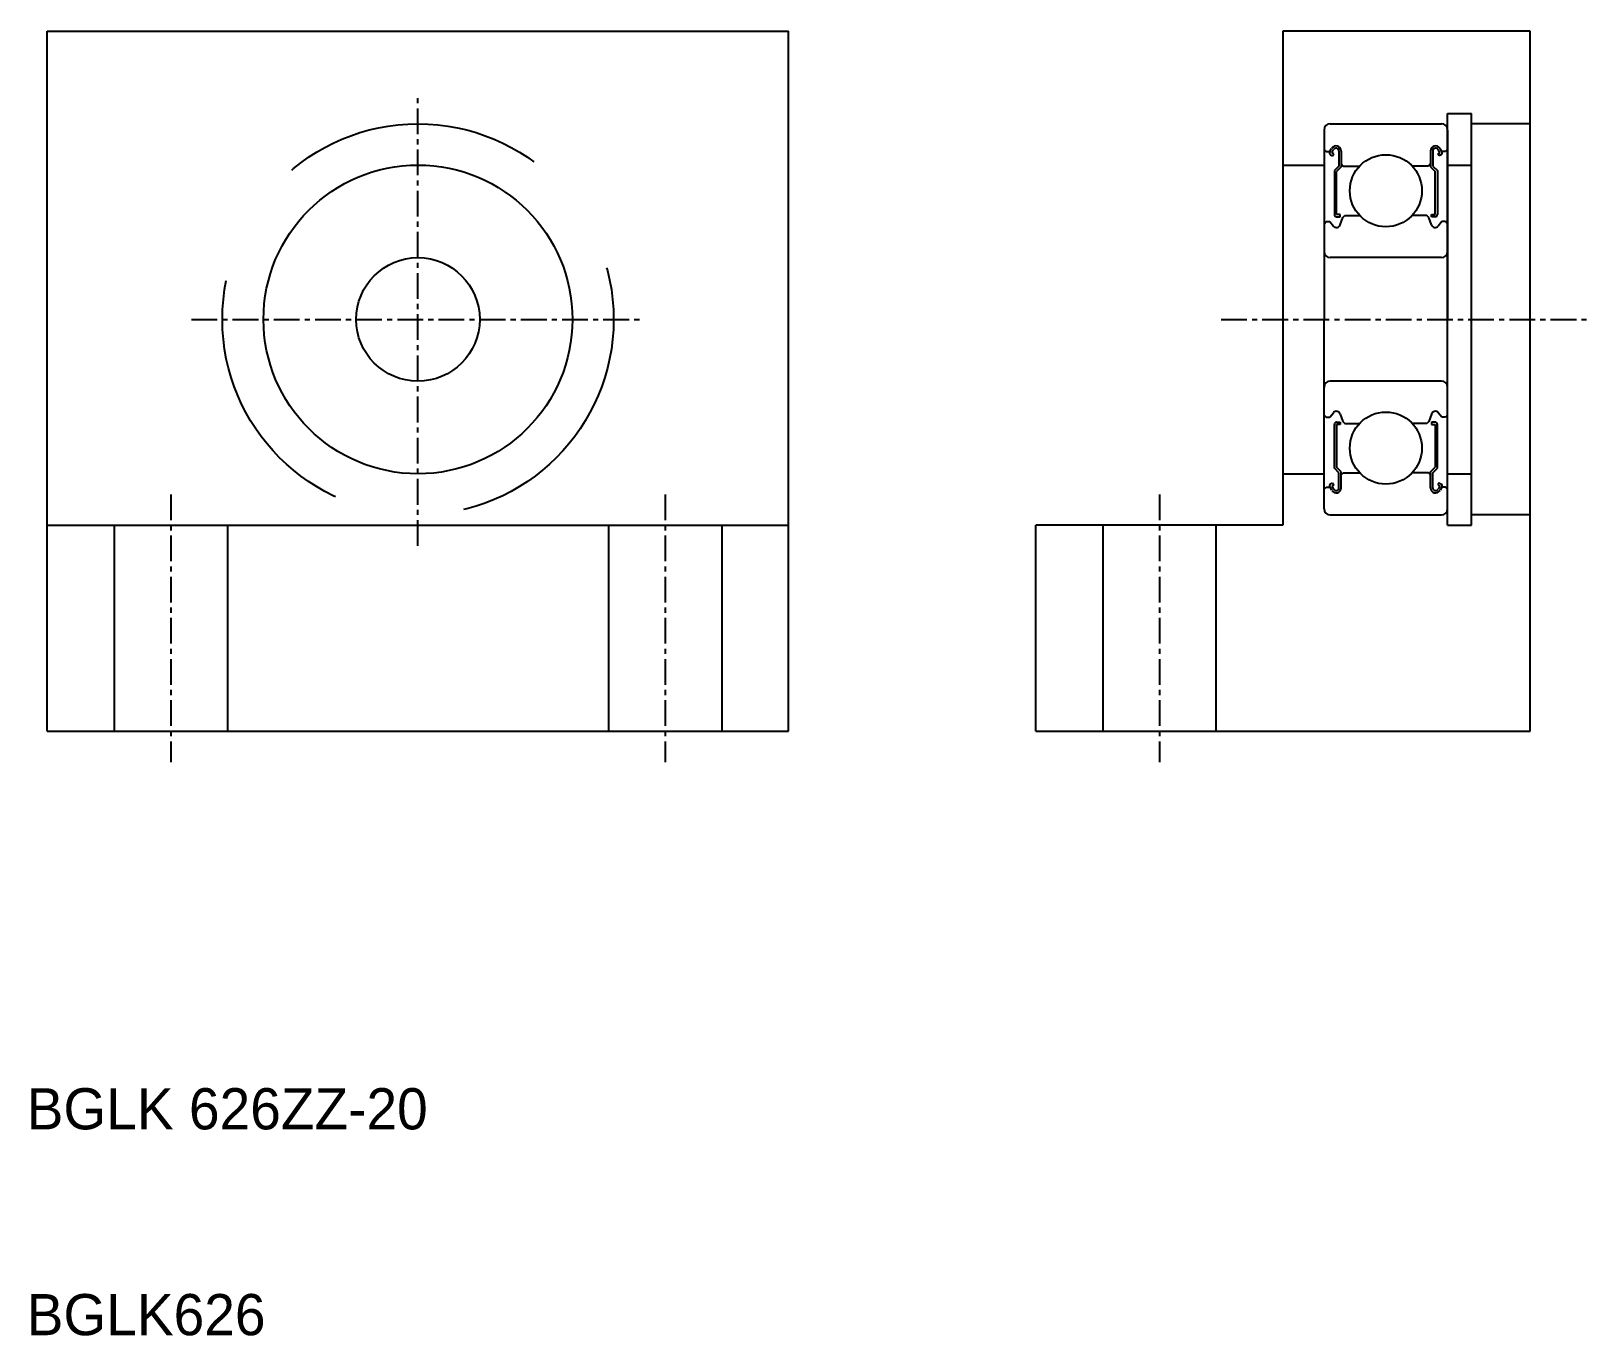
# Model space of a CAD drawing. Extents: x 91.7 to 167.5, y 75.5 to 138.9.
import ezdxf

# ---------------------------------------------------------------- set-up
doc = ezdxf.new("R2010")
doc.units = 0
doc.linetypes.add('CENTER', pattern=[2, 1.25, -0.25, 0.25, -0.25])
doc.linetypes.add('DASHED', pattern=[19.05, 12.7, -6.35])
doc.layers.get('0').update_dxf_attribs({"linetype": 'CONTINUOUS'})
doc.layers.add('CENTER', color=1, linetype='CENTER')

msp = doc.modelspace()

# ---------------------------------------------------------------- linework, layer by layer
for p, q in [((92.506, 104.892), (92.506, 138.892)), ((92.506, 138.892), (128.506, 138.892)), ((128.506, 104.892), (128.506, 138.892)), ((152.506, 138.892), (152.506, 114.892)), ((164.506, 138.892), (152.506, 138.892)), ((164.506, 104.892), (164.506, 138.892)), ((160.506, 114.892), (160.506, 134.892)), ((160.506, 134.892), (161.666, 134.892)), ((161.666, 114.892), (161.666, 134.892)), ((154.806, 134.392), (160.206, 134.392)), ((164.506, 134.392), (161.666, 134.392)), ((154.506, 134.092), (154.506, 124.892)), ((160.506, 134.092), (160.506, 124.892)), ((154.506, 133.142), (154.606, 133.042)), ((154.606, 133.042), (154.783, 133.042)), ((154.783, 133.042), (154.874, 133.195)), ((154.824, 132.89), (154.92, 132.835)), ((154.88, 132.986), (154.97, 133.14)), ((154.976, 132.931), (154.88, 132.986)), ((154.92, 132.835), (154.976, 132.931)), ((155.228, 133.071), (155.228, 132.342)), ((155.339, 133.071), (155.339, 132.296)), ((159.672, 133.071), (159.672, 132.296)), ((159.783, 133.071), (159.783, 132.342)), ((160.035, 132.931), (160.132, 132.986)), ((160.091, 132.835), (160.035, 132.931)), ((160.132, 132.986), (160.041, 133.14)), ((160.187, 132.89), (160.091, 132.835)), ((160.228, 133.042), (160.137, 133.195)), ((160.406, 133.042), (160.228, 133.042)), ((160.506, 133.142), (160.406, 133.042)), ((155.228, 132.342), (155.006, 132.12)), ((155.006, 132.12), (155.006, 129.993)), ((155.339, 132.296), (155.117, 132.074)), ((155.117, 129.993), (155.117, 132.074)), ((155.339, 132.442), (155.439, 132.342)), ((155.439, 132.342), (156.232, 132.342)), ((159.572, 132.342), (158.779, 132.342)), ((159.672, 132.442), (159.572, 132.342)), ((159.672, 132.296), (159.895, 132.074)), ((159.783, 132.342), (160.006, 132.12)), ((159.895, 129.993), (159.895, 132.074)), ((160.006, 132.12), (160.006, 129.993)), ((160.506, 132.392), (161.666, 132.392)), ((160.506, 131.792), (160.506, 131.792)), ((154.506, 129.542), (154.606, 129.642)), ((154.606, 129.642), (154.783, 129.642)), ((154.783, 129.642), (154.962, 129.423)), ((155.283, 129.993), (155.117, 129.993)), ((155.117, 129.882), (155.283, 129.882)), ((155.283, 129.882), (155.283, 129.993)), ((155.283, 129.489), (155.414, 129.848)), ((155.414, 129.848), (155.514, 129.942)), ((155.514, 129.942), (156.232, 129.942)), ((159.497, 129.942), (158.779, 129.942)), ((159.597, 129.848), (159.497, 129.942)), ((159.728, 129.489), (159.597, 129.848)), ((159.728, 129.882), (159.728, 129.993)), ((159.728, 129.993), (159.895, 129.993)), ((159.895, 129.882), (159.728, 129.882)), ((160.228, 129.642), (160.049, 129.423)), ((160.406, 129.642), (160.228, 129.642)), ((160.506, 129.542), (160.406, 129.642)), ((160.506, 129.492), (160.506, 129.492)), ((160.206, 127.892), (154.806, 127.892)), ((154.506, 115.692), (154.506, 124.892)), ((160.506, 115.692), (160.506, 124.892)), ((160.206, 121.892), (154.806, 121.892)), ((154.506, 120.242), (154.606, 120.142)), ((154.606, 120.142), (154.783, 120.142)), ((154.783, 120.142), (154.962, 120.361)), ((155.006, 117.664), (155.006, 119.791)), ((155.117, 119.902), (155.283, 119.902)), ((155.117, 119.791), (155.117, 117.71)), ((155.283, 119.791), (155.117, 119.791)), ((155.283, 120.295), (155.414, 119.936)), ((155.283, 119.902), (155.283, 119.791)), ((155.414, 119.936), (155.514, 119.842)), ((155.514, 119.842), (156.232, 119.842)), ((159.497, 119.842), (158.779, 119.842)), ((159.597, 119.936), (159.497, 119.842)), ((159.728, 120.295), (159.597, 119.936)), ((159.728, 119.902), (159.728, 119.791)), ((159.895, 119.902), (159.728, 119.902)), ((159.728, 119.791), (159.895, 119.791)), ((159.895, 119.791), (159.895, 117.71)), ((160.006, 117.664), (160.006, 119.791)), ((160.228, 120.142), (160.049, 120.361)), ((160.406, 120.142), (160.228, 120.142)), ((160.506, 120.242), (160.406, 120.142)), ((155.228, 117.442), (155.006, 117.664)), ((155.339, 117.488), (155.117, 117.71)), ((155.339, 116.713), (155.339, 117.488)), ((159.672, 117.488), (159.895, 117.71)), ((159.672, 116.713), (159.672, 117.488)), ((159.783, 117.442), (160.006, 117.664)), ((154.506, 116.642), (154.606, 116.742)), ((154.606, 116.742), (154.783, 116.742)), ((154.783, 116.742), (154.874, 116.589)), ((154.824, 116.894), (154.92, 116.949)), ((154.976, 116.853), (154.88, 116.798)), ((154.88, 116.798), (154.97, 116.644)), ((154.92, 116.949), (154.976, 116.853)), ((155.228, 116.713), (155.228, 117.442)), ((155.339, 117.342), (155.439, 117.442)), ((155.439, 117.442), (156.232, 117.442)), ((159.572, 117.442), (158.779, 117.442)), ((159.672, 117.342), (159.572, 117.442)), ((159.783, 116.713), (159.783, 117.442)), ((160.091, 116.949), (160.035, 116.853)), ((160.035, 116.853), (160.132, 116.798)), ((160.132, 116.798), (160.041, 116.644)), ((160.187, 116.894), (160.091, 116.949)), ((160.228, 116.742), (160.137, 116.589)), ((160.406, 116.742), (160.228, 116.742)), ((160.506, 116.642), (160.406, 116.742)), ((160.506, 117.392), (161.666, 117.392)), ((154.806, 115.392), (160.206, 115.392)), ((164.506, 115.392), (161.666, 115.392)), ((92.506, 114.892), (128.506, 114.892)), ((140.506, 104.892), (140.506, 114.892)), ((152.506, 114.892), (140.506, 114.892)), ((160.506, 114.892), (161.666, 114.892)), ((92.506, 104.892), (128.506, 104.892)), ((140.506, 104.892), (164.506, 104.892))]:
    msp.add_line(p, q)
at = {"color": 7, "linetype": 'CONTINUOUS'}
for p, q in [((152.506, 132.392), (154.506, 132.392)), ((152.506, 117.392), (154.506, 117.392))]:
    msp.add_line(p, q, dxfattribs=at)
at = {"color": 3, "linetype": 'DASHED'}
for p, q in [((95.756, 114.892), (95.756, 104.892)), ((101.256, 114.892), (101.256, 104.892)), ((119.756, 114.892), (119.756, 104.892)), ((125.256, 114.892), (125.256, 104.892)), ((143.756, 114.892), (143.756, 104.892)), ((149.256, 114.892), (149.256, 104.892))]:
    msp.add_line(p, q, dxfattribs=at)
msp.add_circle((110.506, 124.892), 9.5, dxfattribs=at)
for centre, radius in [((157.506, 131.142), 1.75), ((110.506, 124.892), 7.5), ((110.506, 124.892), 3), ((157.506, 118.642), 1.75)]:
    msp.add_circle(centre, radius)
for centre, radius, start, end in [((154.806, 134.092), 0.3, 90, 180), ((160.206, 134.092), 0.3, 0, 90), ((154.88, 132.986), 0.111, 149.98707, 240.00905), ((155.09, 133.071), 0.249, 0, 150.00121), ((155.09, 133.071), 0.138, 0, 150.00256), ((159.921, 133.071), 0.249, 29.99879, 180), ((159.921, 133.071), 0.138, 29.99744, 180), ((160.132, 132.986), 0.111, 299.99095, 30.01293), ((155.117, 129.993), 0.111, 180.00005, 270.00003), ((159.895, 129.993), 0.111, 269.99997, 359.99995), ((155.105, 129.543), 0.186, 220.0002, 343.15268), ((159.906, 129.543), 0.186, 196.84732, 319.9998), ((154.806, 128.192), 0.3, 180, 270), ((160.206, 128.192), 0.3, 270, 0), ((154.806, 121.592), 0.3, 90, 180), ((160.206, 121.592), 0.3, 0, 90), ((155.105, 120.241), 0.186, 16.84732, 139.9998), ((155.117, 119.791), 0.111, 89.99997, 179.99995), ((159.906, 120.241), 0.186, 40.0002, 163.15268), ((159.895, 119.791), 0.111, 0.00005, 90.00003), ((154.88, 116.798), 0.111, 119.99095, 210.01293), ((155.09, 116.713), 0.249, 209.99879, 0), ((155.09, 116.713), 0.138, 209.99744, 0), ((159.921, 116.713), 0.249, 180, 330.00121), ((159.921, 116.713), 0.138, 180, 330.00256), ((160.132, 116.798), 0.111, 329.98707, 60.00905), ((154.806, 115.692), 0.3, 180, 270), ((160.206, 115.692), 0.3, 270, 0)]:
    msp.add_arc(centre, radius, start, end)
at = {"layer": 'CENTER', "color": 1, "linetype": 'CENTER'}
for p, q in [((110.506, 113.892), (110.506, 135.892)), ((99.506, 124.892), (121.506, 124.892)), ((149.506, 124.892), (167.506, 124.892)), ((98.506, 116.392), (98.506, 103.392)), ((122.506, 116.392), (122.506, 103.392)), ((146.506, 116.392), (146.506, 103.392))]:
    msp.add_line(p, q, dxfattribs=at)

# ---------------------------------------------------------------- texts
for s, p in [('BGLK 626ZZ-20', (91.506, 85.547)), ('BGLK626', (91.506, 75.547))]:
    msp.add_text(s, height=2).set_placement(p)

doc.saveas('drawing.dxf')
